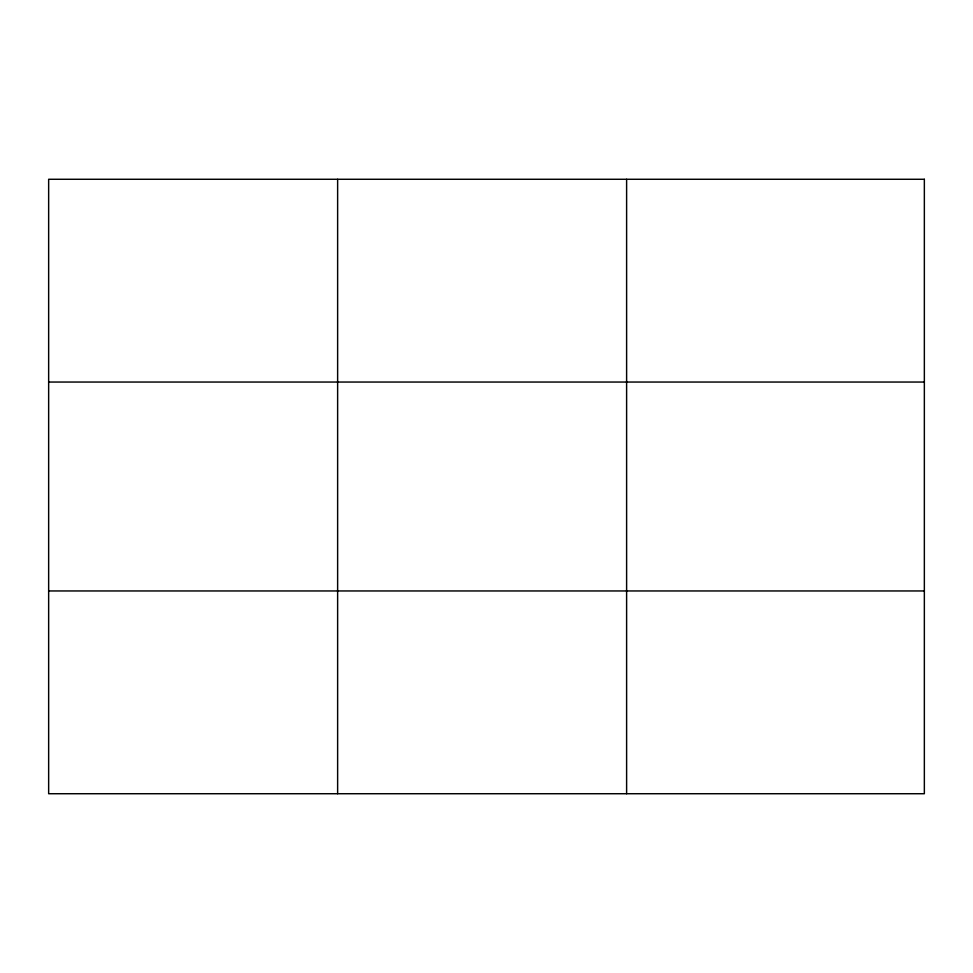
<?xml version="1.0" encoding="UTF-8"?>
<svg xmlns="http://www.w3.org/2000/svg" width="973" height="973" viewBox="0 0 973 973"><rect width="100%" height="100%" fill="white"/><g stroke="black" fill="none" stroke-linecap="round" stroke-linejoin="round"><path stroke-width="1.46" d="M337.631 179.275L337.631 793.725M626.612 179.275L626.612 793.725M48.65 382.048L924.35 382.048M48.65 590.952L924.35 590.952M924.35 179.275L924.35 793.725L48.65 793.725L48.65 179.275L924.35 179.275"/></g></svg>
